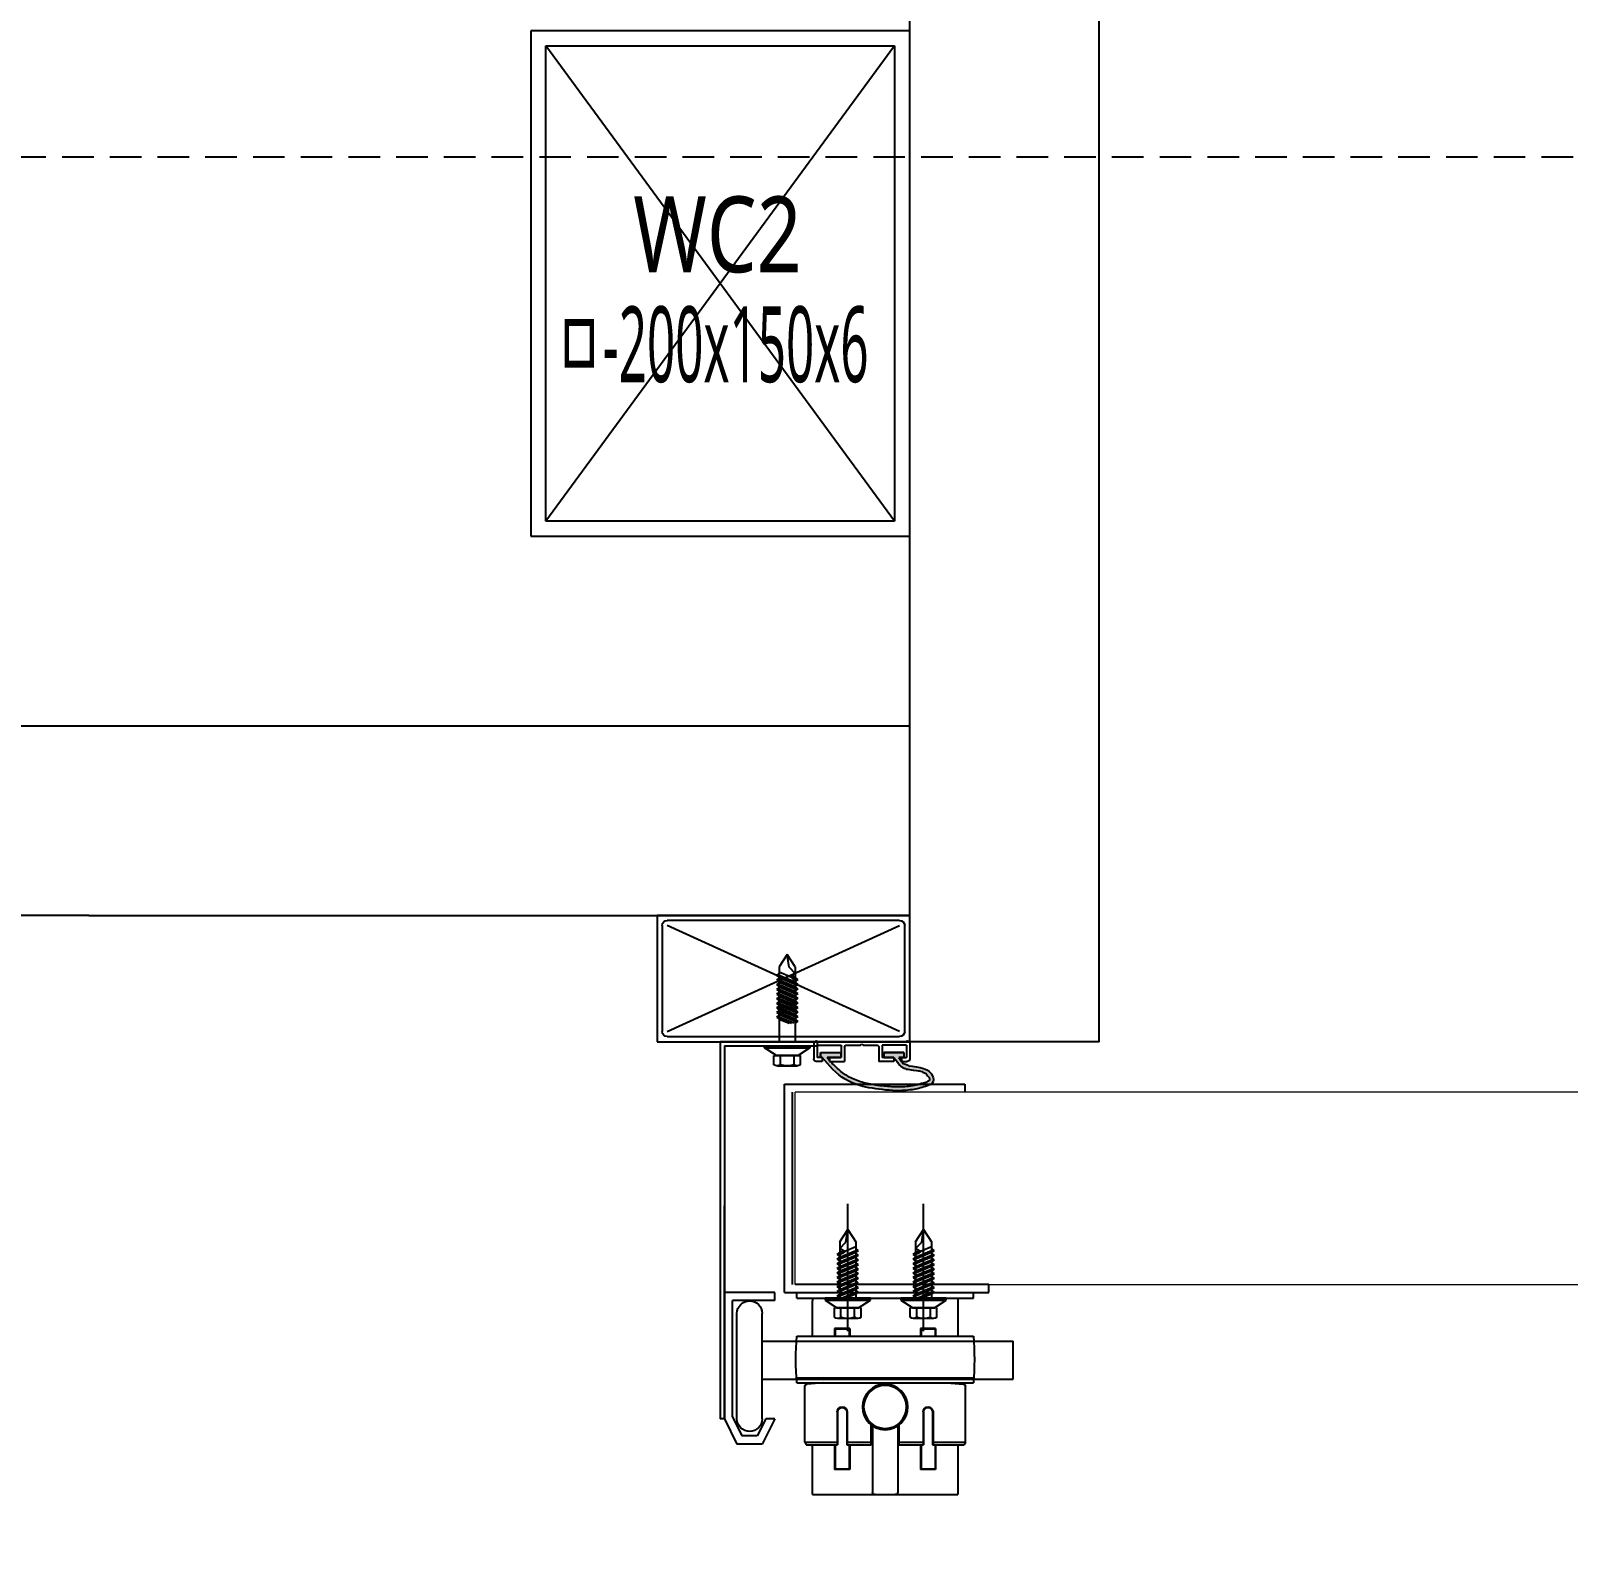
# Model space of a CAD drawing. Header units: millimetres. Extents: x 13515 to 183937, y -33900 to -660.
# Drawn here: x 121555.51 to 121565.03, y -19629.37 to -19620 of the extents above; entities that cross this region are included whole.
import ezdxf
from ezdxf.enums import TextEntityAlignment as Align

# ---------------------------------------------------------------- set-up
doc = ezdxf.new("R2010")
doc.units = ezdxf.units.MM
doc.header["$LTSCALE"] = 100
doc.header["$MEASUREMENT"] = 0
doc.header["$PDSIZE"] = -10
doc.linetypes.add('HIDDEN2', pattern=[0.1875, 0.125, -0.0625])
doc.layers.get('0').update_dxf_attribs({"linetype": 'CONTINUOUS'})
doc.layers.get('Defpoints').update_dxf_attribs({"color": 171, "linetype": 'CONTINUOUS'})
for name, color, linetype in [('ELE9', 9, 'CONTINUOUS'), ('FIN(패널-T75 글라스울)', 6, 'CONTINUOUS'), ('h COLUMN', 252, 'CONTINUOUS'), ('OVERHEAD DOOR - 1', 4, 'CONTINUOUS'), ('OVERHEAD DOOR - ETC', 252, 'CONTINUOUS')]:
    doc.layers.add(name, color=color, linetype=linetype)
doc.styles.add('TE', font='malgun_0.ttf')

# ---------------------------------------------------------------- blocks, each defined once
blk = doc.blocks.new('*U142')
at = {"color": 0, "linetype": 'ByBlock'}
for p, q in [((100, 75), (-100, 75)), ((-100, 75), (-100, -75)), ((100, -75), (100, 75)), ((-94, 69), (94, 69)), ((-94, -69), (-94, 69)), ((94, 69), (94, -69)), ((94, -69), (-94, -69)), ((-100, -75), (100, -75))]:
    blk.add_line(p, q, dxfattribs=at)
at = {"layer": 'Defpoints'}
blk.add_point((0, 0), dxfattribs=at)
blk = doc.blocks.new('WC2')
at = {"layer": 'h COLUMN', "ltscale": 0.1}
for p, q in [((69, -94), (-69, 94)), ((69, 94), (-69, -94))]:
    blk.add_line(p, q, dxfattribs=at)
at = {"layer": 'h COLUMN', "ltscale": 0.1, "rotation": 90}
blk.add_blockref('*U142', (0, 0), dxfattribs=at)
at = {"layer": 'Defpoints', "style": 'TE'}
for s, width, p in [('WC2', 0.8, (-34.44, 19.44)), ('ㅁ-200x150x6', 0.5, (-65.31, -24.04))]:
    blk.add_text(s, height=30, dxfattribs=dict(at, width=width)).set_placement(p, align=Align.MIDDLE_LEFT)
blk = doc.blocks.new('지상1층 WC 배치')
at = {"ltscale": 10000}
blk.add_blockref('WC2', (204500, -26650), dxfattribs=at)
blk = doc.blocks.new('A$C2563bbe5')
at = {"layer": 'OVERHEAD DOOR - ETC'}
h = blk.add_hatch(color=256, dxfattribs=at)
h.dxf.hatch_style = 1
edge = h.paths.add_edge_path()
edge.add_line((872.69, 733.3), (870.69, 733.3))
edge.add_spline(control_points=[(870.69, 733.3), (871.01, 733.83), (871.33, 734.36), (871.69, 734.8)], knot_values=[0, 0, 0, 0, 1.802776, 1.802776, 1.802776, 1.802776], degree=3, periodic=0)
edge.add_line((871.69, 734.8), (871.97, 735.01))
edge.add_line((871.97, 735.01), (872.44, 735.74))
edge.add_line((872.44, 735.74), (873.32, 736.08))
edge.add_line((873.32, 736.08), (874.58, 736.49))
edge.add_spline(control_points=[(874.58, 736.49), (878.77, 736.98), (883.66, 737.56), (884.66, 743.49), (880.4, 745.03), (875.79, 746.2), (868.04, 746.61), (862.41, 745.76), (858.88, 745.23)], knot_values=[0, 0, 0, 0, 10.510022, 12.30215, 15.888405, 21.408051, 27.790202, 38.523805, 38.523805, 38.523805, 38.523805], degree=3, periodic=0)
edge.add_spline(control_points=[(858.88, 745.23), (858.87, 745.23), (855.66, 744.57), (848.12, 742.24), (843.09, 736.5), (840.29, 733.3)], knot_values=[81.368069, 81.368069, 81.368069, 81.368069, 81.427954, 91.382666, 103.911951, 103.911951, 103.911951, 103.911951], degree=3, periodic=0)
edge.add_line((840.29, 733.3), (839.69, 733.3))
edge.add_line((839.69, 733.3), (839.69, 731.3))
edge.add_line((839.69, 731.3), (847.69, 731.3))
edge.add_line((847.69, 731.3), (847.69, 733.3))
edge.add_line((847.69, 733.3), (842.29, 733.3))
edge.add_spline(control_points=[(842.29, 733.3), (842.62, 733.68), (842.96, 734.06), (843.29, 734.43)], knot_values=[101.110526, 101.110526, 101.110526, 101.110526, 102.614786, 102.614786, 102.614786, 102.614786], degree=3, periodic=0)
edge.add_line((843.29, 734.43), (843.29, 734.8))
edge.add_line((843.29, 734.8), (843.63, 734.8))
edge.add_spline(control_points=[(843.63, 734.8), (843.73, 734.91), (843.83, 735.01), (845.02, 736.3), (846.13, 737.42), (847.88, 738.91), (848.48, 739.38), (849.72, 740.24), (850.35, 740.63), (852.61, 741.84), (854.36, 742.51), (857.05, 743.28), (857.95, 743.5), (858.95, 743.72), (859.05, 743.74), (859.15, 743.76)], knot_values=[81.408921, 81.408921, 81.408921, 81.408921, 81.846453, 81.846453, 86.724969, 86.724969, 89.164228, 89.164228, 91.603486, 91.603486, 97.394899, 97.394899, 100.290605, 100.290605, 100.605478, 100.605478, 100.605478, 100.605478], degree=3, periodic=0)
edge.add_spline(control_points=[(859.15, 743.76), (859.95, 743.92), (860.74, 744.06), (862.7, 744.36), (863.87, 744.49), (865.66, 744.64), (866.27, 744.69), (866.89, 744.73)], knot_values=[72.981686, 72.981686, 72.981686, 72.981686, 75.56252, 75.56252, 79.405214, 79.405214, 81.408921, 81.408921, 81.408921, 81.408921], degree=3, periodic=0)
edge.add_spline(control_points=[(866.89, 744.73), (867.71, 744.79), (868.53, 744.84), (869.44, 744.86), (869.52, 744.87), (869.6, 744.87)], knot_values=[24.457688, 24.457688, 24.457688, 24.457688, 26.980257, 26.980257, 27.239597, 27.239597, 27.239597, 27.239597], degree=3, periodic=0)
edge.add_spline(control_points=[(869.6, 744.87), (870.48, 744.89), (871.37, 744.88), (873.28, 744.79), (874.3, 744.7), (876.28, 744.42), (877.21, 744.24), (878.67, 743.88), (879.17, 743.74), (879.95, 743.51), (880.22, 743.43), (880.76, 743.26), (881.04, 743.17), (881.57, 742.99), (881.83, 742.89), (882.27, 742.7), (882.45, 742.6), (882.71, 742.42), (882.78, 742.34), (882.83, 742.28), (882.84, 742.26), (882.84, 742.25), (882.85, 742.24), (882.86, 742.17), (882.87, 742.07), (882.84, 741.84), (882.81, 741.7), (882.73, 741.44), (882.68, 741.33), (882.52, 741.03), (882.39, 740.88), (882.06, 740.58), (881.84, 740.44), (881.5, 739.55), (880.86, 739.39), (880.1, 738.97), (879.43, 738.65), (878.39, 738.54), (877.83, 738.4), (874.04, 737.91)], knot_values=[0, 0, 0, 0, 2.699013, 2.699013, 5.918469, 5.918469, 9.137924, 9.137924, 10.747652, 10.747652, 11.552515, 11.552515, 12.357379, 12.357379, 13.187027, 13.187027, 14.016674, 14.016674, 14.846322, 14.846322, 15.271824, 15.271824, 15.697327, 15.697327, 16.368626, 16.368626, 17.039926, 17.039926, 17.711225, 17.711225, 18.939482, 18.939482, 20.167739, 20.167739, 21.883718, 21.883718, 23.599698, 23.599698, 24.457688, 24.457688, 24.457688, 24.457688], degree=3, periodic=0)
edge.add_spline(control_points=[(874.04, 737.91), (873.46, 737.78), (872.89, 737.58), (871.99, 737.08), (871.64, 736.84), (871.16, 736.42), (871, 736.27), (870.7, 735.95), (870.55, 735.78), (870.18, 735.3), (869.97, 734.98), (869.65, 734.47), (869.53, 734.27), (868.69, 733.3)], knot_values=[0, 0, 0, 0, 1.654202, 1.654202, 2.776859, 2.776859, 3.338188, 3.338188, 3.899517, 3.899517, 4.888564, 4.888564, 5.545615, 5.545615, 5.545615, 5.545615], degree=3, periodic=0)
edge.add_line((868.69, 733.3), (864.69, 733.3))
edge.add_line((864.69, 733.3), (864.69, 731.3))
edge.add_line((864.69, 731.3), (872.69, 731.3))
edge.add_line((872.69, 731.3), (872.69, 733.3))
at = {"layer": 'FIN(패널-T75 글라스울)'}
for p, q in [((875, 727), (875, 252)), ((950, 727), (875, 727)), ((950, 727), (950, 252)), ((550, 677), (875, 677)), ((550, 602), (875, 602))]:
    blk.add_line(p, q, dxfattribs=at)
at = {"layer": 'OVERHEAD DOOR - 1', "lineweight": 0}
for p, q in [((829.6, 823), (829.6, 747)), ((829.6, 823), (3370.4, 823)), ((3370.4, 747), (829.6, 747))]:
    blk.add_line(p, q, dxfattribs=at)
at = {"layer": 'OVERHEAD DOOR - ETC'}
for p, q in [((836.5, 906.2), (836.5, 886.5)), ((836.5, 906.2), (894, 906.2)), ((860.25, 878.98), (860.25, 905.2)), ((861.25, 906.2), (869.25, 906.2)), ((870.25, 878.98), (870.25, 905.2)), ((894, 886.5), (894, 906.2)), ((845.25, 886.5), (845.25, 896.2)), ((851.25, 896.2), (845.25, 896.2)), ((845.5, 886.5), (845.5, 895.95)), ((845.5, 895.95), (851, 895.95)), ((851, 886.5), (851, 895.95)), ((851.25, 886.5), (851.25, 896.2)), ((879.25, 886.5), (879.25, 896.2)), ((885.25, 896.2), (879.25, 896.2)), ((879.5, 886.5), (879.5, 895.95)), ((879.5, 895.95), (885, 895.95)), ((885, 886.5), (885, 895.95)), ((885.25, 886.5), (885.25, 896.2)), ((801.6, 876.2), (806.6, 886.2)), ((804.8, 875.45), (808.58, 883)), ((816.6, 886.2), (806.6, 886.2)), ((814.62, 883), (808.58, 883)), ((818.02, 876.2), (814.62, 883)), ((821.6, 876.2), (816.6, 886.2)), ((833.5, 885.5), (833.97, 886.5)), ((833.5, 885.5), (833.5, 863.41)), ((833.5, 885.5), (846.45, 885.5)), ((833.97, 886.5), (846.45, 886.5)), ((846.25, 873.5), (846.25, 886.5)), ((846.45, 873.5), (846.45, 886.5)), ((850.05, 873.5), (850.05, 886.5)), ((850.05, 886.5), (859.75, 886.5)), ((850.05, 885.5), (859.75, 885.5)), ((850.25, 873.5), (850.25, 886.5)), ((859.75, 886.5), (859.75, 878.63)), ((870.75, 886.5), (880.45, 886.5)), ((870.75, 886.5), (870.75, 878.63)), ((870.75, 885.5), (880.45, 885.5)), ((880.25, 873.5), (880.25, 886.5)), ((880.45, 873.5), (880.45, 886.5)), ((884.05, 873.5), (884.05, 886.5)), ((884.05, 886.5), (896.53, 886.5)), ((884.05, 885.5), (897, 885.5)), ((884.25, 873.5), (884.25, 886.5)), ((897, 885.5), (896.53, 886.5)), ((897, 885.5), (897, 863.41)), ((800, 727), (800, 876.2)), ((801.6, 876.2), (800, 876.2)), ((801.6, 876.2), (801.6, 791.94)), ((801.6, 728.6), (801.6, 876.2)), ((804.8, 875.45), (804.8, 829.4)), ((806.6, 876.2), (806.6, 834.5)), ((816.6, 876.2), (816.6, 834.5)), ((821.6, 876.2), (818.02, 876.2)), ((816.6, 860.5), (826.4, 860.5)), ((817.95, 860.5), (830.65, 860.5)), ((830.25, 862), (900.25, 862)), ((830.25, 860), (900.25, 860)), ((830.65, 860.5), (900.25, 860.5)), ((840.92, 862), (834.26, 862.44)), ((836.5, 862.12), (836.5, 862)), ((889.58, 862), (896.24, 862.44)), ((894, 862.12), (894, 862)), ((900.25, 860.5), (915.91, 860.5)), ((915.91, 860.5), (915.91, 845.5)), ((816.6, 845.5), (826.4, 845.5)), ((817.95, 845.5), (830.65, 845.5)), ((830.25, 845.5), (900.25, 845.5)), ((830.25, 843.5), (900.25, 843.5)), ((830.65, 845.5), (900.25, 845.5)), ((836.5, 843.5), (836.5, 829.5)), ((845.25, 840.5), (845.25, 843.5)), ((851.25, 840.5), (845.25, 840.5)), ((845.5, 840.75), (845.5, 843.5)), ((851, 840.75), (845.5, 840.75)), ((850.45, 841.5), (850.45, 791.15)), ((851, 840.75), (851, 843.5)), ((851.25, 840.5), (851.25, 843.5)), ((879.25, 840.5), (879.25, 843.5)), ((885.25, 840.5), (879.25, 840.5)), ((879.5, 840.75), (879.5, 843.5)), ((885, 840.75), (879.5, 840.75)), ((880.45, 841.5), (880.45, 791.15)), ((885, 840.75), (885, 843.5)), ((885.25, 840.5), (885.25, 843.5)), ((894, 828.5), (894, 843.5)), ((900.25, 845.5), (915.91, 845.5)), ((845.2, 836), (845.2, 832.3)), ((854.52, 836.5), (846.38, 836.5)), ((847.74, 836), (847.74, 832.3)), ((853.16, 836), (853.16, 832.3)), ((855.7, 836), (855.7, 832.3)), ((875.2, 836), (875.2, 832.3)), ((884.52, 836.5), (876.38, 836.5)), ((877.74, 836), (877.74, 832.3)), ((883.16, 836), (883.16, 832.3)), ((885.7, 836), (885.7, 832.3)), ((821.6, 829.4), (804.8, 829.4)), ((821.6, 829.4), (821.6, 826.2)), ((830.25, 828.5), (900.25, 828.5)), ((830.25, 828.5), (830.25, 826.2)), ((836.5, 828.5), (836.5, 829.5)), ((841.45, 829.3), (846.15, 832.3)), ((859.45, 829.3), (841.45, 829.3)), ((841.45, 829.3), (859.45, 829.3)), ((841.45, 828.5), (841.45, 829.3)), ((859.45, 828.5), (841.45, 828.5)), ((855.7, 832.3), (845.2, 832.3)), ((846.15, 832.3), (854.75, 832.3)), ((846.3, 827.69), (847.3, 828.49)), ((847.3, 828.09), (846.3, 827.69)), ((847.3, 827.69), (847.3, 828.5)), ((847.81, 828.5), (853.6, 826.1)), ((854.6, 826.1), (848.69, 828.5)), ((853.6, 826.91), (849.75, 828.5)), ((853.6, 826.91), (853.6, 828.5)), ((854.75, 832.3), (859.45, 829.3)), ((859.45, 829.3), (859.45, 828.5)), ((871.45, 829.3), (876.15, 832.3)), ((889.45, 829.3), (871.45, 829.3)), ((871.45, 829.3), (889.45, 829.3)), ((871.45, 828.5), (871.45, 829.3)), ((889.45, 828.5), (871.45, 828.5)), ((885.7, 832.3), (875.2, 832.3)), ((876.15, 832.3), (884.75, 832.3)), ((876.3, 827.69), (877.3, 828.49)), ((877.3, 828.09), (876.3, 827.69)), ((877.3, 827.69), (877.3, 828.5)), ((877.81, 828.5), (883.6, 826.1)), ((884.6, 826.1), (878.69, 828.5)), ((883.6, 826.91), (879.75, 828.5)), ((883.6, 826.91), (883.6, 828.5)), ((884.75, 832.3), (889.45, 829.3)), ((889.45, 829.3), (889.45, 828.5)), ((894, 828.5), (894, 829.5)), ((900.25, 828.5), (900.25, 826.2)), ((821.6, 826.2), (801.6, 826.2)), ((825.4, 826.2), (825.4, 743.8)), ((825.4, 826.2), (906.24, 826.2)), ((828.6, 823), (828.6, 747)), ((906.24, 823), (829.6, 823)), ((830.25, 826.2), (900.25, 826.2)), ((854.6, 824.27), (846.3, 827.69)), ((854.6, 824.27), (846.3, 827.69)), ((846.3, 827.69), (847.3, 826.88)), ((847.3, 827.69), (846.3, 827.69)), ((846.3, 825.85), (847.3, 826.66)), ((847.3, 826.26), (846.3, 825.85)), ((854.6, 822.44), (846.3, 825.85)), ((854.6, 822.44), (846.3, 825.85)), ((846.3, 825.85), (847.3, 825.05)), ((847.3, 825.85), (846.3, 825.85)), ((846.3, 824.02), (847.3, 824.82)), ((847.3, 824.42), (846.3, 824.02)), ((854.6, 820.6), (846.3, 824.02)), ((854.6, 820.6), (846.3, 824.02)), ((846.3, 824.02), (847.3, 823.22)), ((847.3, 824.02), (846.3, 824.02)), ((846.3, 822.19), (847.3, 822.99)), ((847.3, 822.59), (846.3, 822.19)), ((854.6, 818.77), (846.3, 822.19)), ((854.6, 818.77), (846.3, 822.19)), ((846.3, 822.19), (847.3, 821.38)), ((847.3, 822.19), (846.3, 822.19)), ((853.6, 825.07), (847.3, 827.69)), ((847.3, 825.85), (847.3, 826.88)), ((847.3, 826.88), (853.6, 824.27)), ((853.6, 823.24), (847.3, 825.85)), ((847.3, 824.02), (847.3, 825.05)), ((847.3, 825.05), (853.6, 822.44)), ((853.6, 821.41), (847.3, 824.02)), ((847.3, 822.19), (847.3, 823.22)), ((847.3, 823.22), (853.6, 820.6)), ((853.6, 819.57), (847.3, 822.19)), ((854.6, 826.1), (853.6, 826.91)), ((853.6, 825.07), (853.6, 826.1)), ((853.6, 825.7), (854.6, 826.1)), ((854.6, 826.1), (853.6, 825.3)), ((853.6, 826.1), (854.6, 826.1)), ((854.6, 824.27), (853.6, 825.07)), ((853.6, 823.24), (853.6, 824.27)), ((853.6, 823.87), (854.6, 824.27)), ((854.6, 824.27), (853.6, 823.46)), ((853.6, 824.27), (854.6, 824.27)), ((854.6, 822.44), (853.6, 823.24)), ((853.6, 821.41), (853.6, 822.44)), ((853.6, 822.44), (854.6, 822.44)), ((853.6, 822.03), (854.6, 822.44)), ((854.6, 822.44), (853.6, 821.63)), ((884.6, 824.27), (876.3, 827.69)), ((884.6, 824.27), (876.3, 827.69)), ((876.3, 827.69), (877.3, 826.88)), ((877.3, 827.69), (876.3, 827.69)), ((876.3, 825.85), (877.3, 826.66)), ((877.3, 826.26), (876.3, 825.85)), ((884.6, 822.44), (876.3, 825.85)), ((884.6, 822.44), (876.3, 825.85)), ((876.3, 825.85), (877.3, 825.05)), ((877.3, 825.85), (876.3, 825.85)), ((876.3, 824.02), (877.3, 824.82)), ((877.3, 824.42), (876.3, 824.02)), ((884.6, 820.6), (876.3, 824.02)), ((884.6, 820.6), (876.3, 824.02)), ((876.3, 824.02), (877.3, 823.22)), ((877.3, 824.02), (876.3, 824.02)), ((876.3, 822.19), (877.3, 822.99)), ((877.3, 822.59), (876.3, 822.19)), ((884.6, 818.77), (876.3, 822.19)), ((884.6, 818.77), (876.3, 822.19)), ((876.3, 822.19), (877.3, 821.38)), ((877.3, 822.19), (876.3, 822.19)), ((883.6, 825.07), (877.3, 827.69)), ((877.3, 825.85), (877.3, 826.88)), ((877.3, 826.88), (883.6, 824.27)), ((883.6, 823.24), (877.3, 825.85)), ((877.3, 824.02), (877.3, 825.05)), ((877.3, 825.05), (883.6, 822.44)), ((883.6, 821.41), (877.3, 824.02)), ((877.3, 822.19), (877.3, 823.22)), ((877.3, 823.22), (883.6, 820.6)), ((883.6, 819.57), (877.3, 822.19)), ((884.6, 826.1), (883.6, 826.91)), ((883.6, 825.07), (883.6, 826.1)), ((883.6, 825.7), (884.6, 826.1)), ((884.6, 826.1), (883.6, 825.3)), ((883.6, 826.1), (884.6, 826.1)), ((884.6, 824.27), (883.6, 825.07)), ((883.6, 823.24), (883.6, 824.27)), ((883.6, 823.87), (884.6, 824.27)), ((884.6, 824.27), (883.6, 823.46)), ((883.6, 824.27), (884.6, 824.27)), ((884.6, 822.44), (883.6, 823.24)), ((883.6, 821.41), (883.6, 822.44)), ((883.6, 822.44), (884.6, 822.44)), ((883.6, 822.03), (884.6, 822.44)), ((884.6, 822.44), (883.6, 821.63)), ((906.24, 826.2), (906.24, 823)), ((846.3, 820.35), (847.3, 821.16)), ((847.3, 820.76), (846.3, 820.35)), ((854.6, 816.94), (846.3, 820.35)), ((854.6, 816.94), (846.3, 820.35)), ((846.3, 820.35), (847.3, 819.55)), ((847.3, 820.35), (846.3, 820.35)), ((846.3, 818.52), (847.3, 819.33)), ((847.3, 818.92), (846.3, 818.52)), ((854.6, 815.1), (846.3, 818.52)), ((854.6, 815.1), (846.3, 818.52)), ((846.3, 818.52), (847.3, 817.72)), ((847.3, 818.52), (846.3, 818.52)), ((846.3, 816.69), (847.3, 817.49)), ((847.3, 817.09), (846.3, 816.69)), ((854.6, 813.27), (846.3, 816.69)), ((854.6, 813.27), (846.3, 816.69)), ((846.3, 816.69), (847.3, 815.88)), ((847.3, 816.69), (846.3, 816.69)), ((846.3, 814.85), (847.3, 815.66)), ((847.3, 820.35), (847.3, 821.38)), ((847.3, 821.38), (853.6, 818.77)), ((853.6, 817.74), (847.3, 820.35)), ((847.3, 818.52), (847.3, 819.55)), ((847.3, 819.55), (853.6, 816.94)), ((853.6, 815.91), (847.3, 818.52)), ((847.3, 816.69), (847.3, 817.72)), ((847.3, 817.72), (853.6, 815.1)), ((853.6, 814.07), (847.3, 816.69)), ((847.3, 814.85), (847.3, 815.88)), ((847.3, 815.88), (853.6, 813.27)), ((854.6, 820.6), (853.6, 821.41)), ((853.6, 819.57), (853.6, 820.6)), ((853.6, 820.2), (854.6, 820.6)), ((854.6, 820.6), (853.6, 819.8)), ((853.6, 820.6), (854.6, 820.6)), ((854.6, 818.77), (853.6, 819.57)), ((853.6, 817.74), (853.6, 818.77)), ((853.6, 818.37), (854.6, 818.77)), ((854.6, 818.77), (853.6, 817.97)), ((853.6, 818.77), (854.6, 818.77)), ((854.6, 816.94), (853.6, 817.74)), ((853.6, 815.91), (853.6, 816.94)), ((853.6, 816.53), (854.6, 816.94)), ((854.6, 816.94), (853.6, 816.13)), ((853.6, 816.94), (854.6, 816.94)), ((854.6, 815.1), (853.6, 815.91)), ((876.3, 820.35), (877.3, 821.16)), ((877.3, 820.76), (876.3, 820.35)), ((884.6, 816.94), (876.3, 820.35)), ((884.6, 816.94), (876.3, 820.35)), ((876.3, 820.35), (877.3, 819.55)), ((877.3, 820.35), (876.3, 820.35)), ((876.3, 818.52), (877.3, 819.33)), ((877.3, 818.92), (876.3, 818.52)), ((884.6, 815.1), (876.3, 818.52)), ((884.6, 815.1), (876.3, 818.52)), ((876.3, 818.52), (877.3, 817.72)), ((877.3, 818.52), (876.3, 818.52)), ((876.3, 816.69), (877.3, 817.49)), ((877.3, 817.09), (876.3, 816.69)), ((884.6, 813.27), (876.3, 816.69)), ((884.6, 813.27), (876.3, 816.69)), ((876.3, 816.69), (877.3, 815.88)), ((877.3, 816.69), (876.3, 816.69)), ((876.3, 814.85), (877.3, 815.66)), ((877.3, 820.35), (877.3, 821.38)), ((877.3, 821.38), (883.6, 818.77)), ((883.6, 817.74), (877.3, 820.35)), ((877.3, 818.52), (877.3, 819.55)), ((877.3, 819.55), (883.6, 816.94)), ((883.6, 815.91), (877.3, 818.52)), ((877.3, 816.69), (877.3, 817.72)), ((877.3, 817.72), (883.6, 815.1)), ((883.6, 814.07), (877.3, 816.69)), ((877.3, 814.85), (877.3, 815.88)), ((877.3, 815.88), (883.6, 813.27)), ((884.6, 820.6), (883.6, 821.41)), ((883.6, 819.57), (883.6, 820.6)), ((883.6, 820.2), (884.6, 820.6)), ((884.6, 820.6), (883.6, 819.8)), ((883.6, 820.6), (884.6, 820.6)), ((884.6, 818.77), (883.6, 819.57)), ((883.6, 817.74), (883.6, 818.77)), ((883.6, 818.37), (884.6, 818.77)), ((884.6, 818.77), (883.6, 817.97)), ((883.6, 818.77), (884.6, 818.77)), ((884.6, 816.94), (883.6, 817.74)), ((883.6, 815.91), (883.6, 816.94)), ((883.6, 816.53), (884.6, 816.94)), ((884.6, 816.94), (883.6, 816.13)), ((883.6, 816.94), (884.6, 816.94)), ((884.6, 815.1), (883.6, 815.91)), ((847.3, 815.26), (846.3, 814.85)), ((854.6, 811.44), (846.3, 814.85)), ((854.6, 811.44), (846.3, 814.85)), ((846.3, 814.85), (847.3, 814.05)), ((847.3, 814.85), (846.3, 814.85)), ((846.3, 813.02), (847.3, 813.83)), ((847.3, 813.42), (846.3, 813.02)), ((854.6, 809.6), (846.3, 813.02)), ((854.6, 809.6), (846.3, 813.02)), ((846.3, 813.02), (847.3, 812.22)), ((847.3, 813.02), (846.3, 813.02)), ((846.3, 811.19), (847.3, 811.99)), ((847.3, 811.59), (846.3, 811.19)), ((849.31, 809.95), (846.3, 811.19)), ((849.31, 809.95), (846.3, 811.19)), ((846.3, 811.19), (847.3, 810.38)), ((847.3, 811.19), (846.3, 811.19)), ((853.6, 812.24), (847.3, 814.85)), ((847.3, 813.02), (847.3, 814.05)), ((847.3, 814.05), (853.6, 811.44)), ((853.6, 810.41), (847.3, 813.02)), ((847.3, 811.19), (847.3, 812.22)), ((847.3, 812.22), (853.6, 809.6)), ((848.31, 810.75), (847.3, 811.19)), ((847.3, 806.13), (847.3, 810.38)), ((847.3, 810.38), (848.31, 809.95)), ((849.31, 809.98), (847.3, 808.81)), ((849.31, 809.95), (848.31, 810.75)), ((848.31, 809.95), (849.31, 809.95)), ((853.6, 808.17), (849.31, 809.98)), ((853.6, 814.07), (853.6, 815.1)), ((853.6, 814.7), (854.6, 815.1)), ((854.6, 815.1), (853.6, 814.3)), ((853.6, 815.1), (854.6, 815.1)), ((854.6, 813.27), (853.6, 814.07)), ((853.6, 812.24), (853.6, 813.27)), ((853.6, 812.87), (854.6, 813.27)), ((854.6, 813.27), (853.6, 812.47)), ((853.6, 813.27), (854.6, 813.27)), ((854.6, 811.44), (853.6, 812.24)), ((853.6, 810.41), (853.6, 811.44)), ((853.6, 811.44), (854.6, 811.44)), ((853.6, 811.04), (854.6, 811.44)), ((854.6, 811.44), (853.6, 810.63)), ((854.6, 809.6), (853.6, 810.41)), ((853.6, 806.13), (853.6, 809.6)), ((853.6, 809.2), (854.6, 809.6)), ((854.6, 809.6), (853.6, 808.8)), ((853.6, 809.6), (854.6, 809.6)), ((877.3, 815.26), (876.3, 814.85)), ((884.6, 811.44), (876.3, 814.85)), ((884.6, 811.44), (876.3, 814.85)), ((876.3, 814.85), (877.3, 814.05)), ((877.3, 814.85), (876.3, 814.85)), ((876.3, 813.02), (877.3, 813.83)), ((877.3, 813.42), (876.3, 813.02)), ((884.6, 809.6), (876.3, 813.02)), ((884.6, 809.6), (876.3, 813.02)), ((876.3, 813.02), (877.3, 812.22)), ((877.3, 813.02), (876.3, 813.02)), ((876.3, 811.19), (877.3, 811.99)), ((877.3, 811.59), (876.3, 811.19)), ((879.31, 809.95), (876.3, 811.19)), ((879.31, 809.95), (876.3, 811.19)), ((876.3, 811.19), (877.3, 810.38)), ((877.3, 811.19), (876.3, 811.19)), ((883.6, 812.24), (877.3, 814.85)), ((877.3, 813.02), (877.3, 814.05)), ((877.3, 814.05), (883.6, 811.44)), ((883.6, 810.41), (877.3, 813.02)), ((877.3, 811.19), (877.3, 812.22)), ((877.3, 812.22), (883.6, 809.6)), ((878.31, 810.75), (877.3, 811.19)), ((877.3, 806.13), (877.3, 810.38)), ((877.3, 810.38), (878.31, 809.95)), ((879.31, 809.98), (877.3, 808.81)), ((879.31, 809.95), (878.31, 810.75)), ((878.31, 809.95), (879.31, 809.95)), ((883.6, 808.17), (879.31, 809.98)), ((883.6, 814.07), (883.6, 815.1)), ((883.6, 814.7), (884.6, 815.1)), ((884.6, 815.1), (883.6, 814.3)), ((883.6, 815.1), (884.6, 815.1)), ((884.6, 813.27), (883.6, 814.07)), ((883.6, 812.24), (883.6, 813.27)), ((883.6, 812.87), (884.6, 813.27)), ((884.6, 813.27), (883.6, 812.47)), ((883.6, 813.27), (884.6, 813.27)), ((884.6, 811.44), (883.6, 812.24)), ((883.6, 810.41), (883.6, 811.44)), ((883.6, 811.44), (884.6, 811.44)), ((883.6, 811.04), (884.6, 811.44)), ((884.6, 811.44), (883.6, 810.63)), ((884.6, 809.6), (883.6, 810.41)), ((883.6, 806.13), (883.6, 809.6)), ((883.6, 809.2), (884.6, 809.6)), ((884.6, 809.6), (883.6, 808.8)), ((883.6, 809.6), (884.6, 809.6)), ((847.3, 808.81), (849.72, 806.31)), ((847.3, 806.13), (850.45, 801.33)), ((849.72, 806.31), (850.45, 801.33)), ((850.45, 801.33), (853.6, 806.13)), ((877.3, 808.81), (879.72, 806.31)), ((877.3, 806.13), (880.45, 801.33)), ((879.72, 806.31), (880.45, 801.33)), ((880.45, 801.33), (883.6, 806.13)), ((825.4, 743.8), (896.79, 743.8)), ((896.79, 743.8), (896.79, 747)), ((822.43, 736.6), (830.57, 736.6)), ((874.58, 736.49), (873.32, 736.08)), ((822.2, 732.4), (817.5, 729.4)), ((821.25, 736.1), (821.25, 732.4)), ((821.25, 732.4), (831.75, 732.4)), ((830.8, 732.4), (822.2, 732.4)), ((823.79, 736.1), (823.79, 732.4)), ((829.21, 736.1), (829.21, 732.4)), ((835.5, 729.4), (830.8, 732.4)), ((831.75, 736.1), (831.75, 732.4)), ((836.99, 727), (836.99, 733.8)), ((840.29, 734.8), (837.99, 734.8)), ((840.29, 733.3), (838.29, 733.3)), ((838.29, 728.3), (838.29, 733.3)), ((840.29, 733.3), (839.69, 733.3)), ((839.69, 731.3), (839.69, 733.3)), ((840.29, 733.3), (839.69, 733.3)), ((839.69, 733.3), (839.69, 731.3)), ((840.29, 733.3), (839.69, 733.3)), ((839.69, 733.3), (839.69, 731.3)), ((839.69, 731.3), (847.69, 731.3)), ((839.69, 731.3), (847.69, 731.3)), ((839.69, 731.3), (847.69, 731.3)), ((840.29, 733.3), (840.29, 734.8)), ((847.69, 733.3), (842.29, 733.3)), ((847.69, 733.3), (842.29, 733.3)), ((847.69, 733.3), (842.29, 733.3)), ((843.29, 733.3), (843.29, 734.8)), ((843.29, 734.8), (849.19, 734.8)), ((843.29, 734.8), (843.63, 734.8)), ((843.29, 734.43), (843.29, 734.8)), ((843.29, 734.8), (843.63, 734.8)), ((843.29, 734.43), (843.29, 734.8)), ((843.29, 733.3), (847.89, 733.3)), ((847.69, 731.3), (847.69, 733.3)), ((847.69, 731.3), (847.69, 733.3)), ((847.69, 731.3), (847.69, 733.3)), ((847.89, 728.3), (847.89, 733.3)), ((849.19, 729.3), (849.19, 734.8)), ((862.79, 729.3), (862.79, 734.8)), ((868.69, 734.8), (862.79, 734.8)), ((868.69, 733.3), (864.09, 733.3)), ((864.09, 728.3), (864.09, 733.3)), ((864.69, 731.3), (864.69, 733.3)), ((864.69, 733.3), (868.69, 733.3)), ((864.69, 733.3), (864.69, 731.3)), ((868.69, 733.3), (864.69, 733.3)), ((864.69, 733.3), (864.69, 731.3)), ((868.69, 733.3), (864.69, 733.3)), ((872.69, 731.3), (864.69, 731.3)), ((864.69, 731.3), (872.69, 731.3)), ((864.69, 731.3), (872.69, 731.3)), ((868.69, 733.3), (868.69, 734.8)), ((870.69, 733.3), (872.69, 733.3)), ((872.69, 733.3), (870.69, 733.3)), ((872.69, 733.3), (870.69, 733.3)), ((871.97, 735.01), (871.69, 734.8)), ((871.69, 734.8), (873.99, 734.8)), ((871.69, 733.3), (871.69, 734.8)), ((871.69, 733.3), (873.69, 733.3)), ((872.44, 735.74), (871.97, 735.01)), ((873.32, 736.08), (872.44, 735.74)), ((872.69, 731.3), (872.69, 733.3)), ((872.69, 731.3), (872.69, 733.3)), ((872.69, 731.3), (872.69, 733.3)), ((873.69, 728.3), (873.69, 733.3)), ((874.99, 727), (874.99, 733.8)), ((775, 677), (775, 727)), ((775, 727), (875, 727)), ((779, 725), (871, 725)), ((847.95, 727), (800, 727)), ((801.6, 728.6), (838.5, 728.6)), ((835.5, 729.4), (817.5, 729.4)), ((817.5, 729.4), (817.5, 728.6)), ((817.5, 729.4), (835.5, 729.4)), ((817.5, 728.6), (835.5, 728.6)), ((823.35, 718.13), (823.35, 727)), ((829.65, 718.91), (829.65, 727)), ((835.5, 728.6), (835.5, 729.4)), ((836.99, 727), (837.43, 727)), ((838.29, 728.3), (847.89, 728.3)), ((838.5, 728.6), (838.5, 727)), ((873.43, 727), (838.55, 727)), ((850.19, 728.3), (855.49, 728.3)), ((855.49, 728.3), (855.99, 728)), ((855.99, 728), (856.49, 728.3)), ((856.49, 728.3), (861.79, 728.3)), ((873.69, 728.3), (864.09, 728.3)), ((874.99, 727), (874.55, 727)), ((875, 727), (875, 677)), ((777, 681), (777, 723)), ((779, 723), (871, 681)), ((871, 723), (779, 681)), ((822.35, 717.32), (828.25, 719.72)), ((822.35, 715.49), (830.65, 718.91)), ((822.35, 715.49), (830.65, 718.91)), ((829.13, 719.72), (823.35, 717.32)), ((823.35, 718.13), (827.2, 719.72)), ((823.35, 716.29), (829.65, 718.91)), ((830.65, 718.91), (829.65, 719.71)), ((829.65, 719.31), (830.65, 718.91)), ((830.65, 718.91), (829.65, 718.1)), ((829.65, 718.91), (830.65, 718.91)), ((873, 723), (873, 681)), ((822.35, 717.32), (823.35, 718.13)), ((823.35, 716.92), (822.35, 717.32)), ((822.35, 717.32), (823.35, 716.52)), ((823.35, 717.32), (822.35, 717.32)), ((822.35, 713.66), (830.65, 717.07)), ((822.35, 713.66), (830.65, 717.07)), ((822.35, 715.49), (823.35, 716.29)), ((823.35, 715.09), (822.35, 715.49)), ((822.35, 715.49), (823.35, 714.69)), ((823.35, 715.49), (822.35, 715.49)), ((822.35, 711.82), (830.65, 715.24)), ((822.35, 711.82), (830.65, 715.24)), ((822.35, 713.66), (823.35, 714.46)), ((823.35, 713.25), (822.35, 713.66)), ((822.35, 713.66), (823.35, 712.85)), ((823.35, 713.66), (822.35, 713.66)), ((822.35, 709.99), (830.65, 713.41)), ((822.35, 709.99), (830.65, 713.41)), ((822.35, 711.82), (823.35, 712.63)), ((829.65, 718.1), (823.35, 715.49)), ((823.35, 716.29), (823.35, 717.32)), ((823.35, 714.46), (829.65, 717.07)), ((829.65, 716.27), (823.35, 713.66)), ((823.35, 714.46), (823.35, 715.49)), ((823.35, 712.63), (829.65, 715.24)), ((829.65, 714.44), (823.35, 711.82)), ((823.35, 712.63), (823.35, 713.66)), ((823.35, 710.8), (829.65, 713.41)), ((829.65, 712.6), (823.35, 709.99)), ((829.65, 717.07), (829.65, 718.1)), ((830.65, 717.07), (829.65, 717.88)), ((829.65, 717.48), (830.65, 717.07)), ((830.65, 717.07), (829.65, 716.27)), ((829.65, 717.07), (830.65, 717.07)), ((829.65, 715.24), (829.65, 716.27)), ((830.65, 715.24), (829.65, 716.05)), ((829.65, 715.64), (830.65, 715.24)), ((830.65, 715.24), (829.65, 714.44)), ((829.65, 715.24), (830.65, 715.24)), ((829.65, 713.41), (829.65, 714.44)), ((830.65, 713.41), (829.65, 714.21)), ((829.65, 713.81), (830.65, 713.41)), ((830.65, 713.41), (829.65, 712.6)), ((829.65, 713.41), (830.65, 713.41)), ((829.65, 711.58), (829.65, 712.6)), ((830.65, 711.58), (829.65, 712.38)), ((823.35, 711.42), (822.35, 711.82)), ((822.35, 711.82), (823.35, 711.02)), ((823.35, 711.82), (822.35, 711.82)), ((822.35, 708.16), (830.65, 711.58)), ((822.35, 708.16), (830.65, 711.58)), ((822.35, 709.99), (823.35, 710.8)), ((823.35, 709.59), (822.35, 709.99)), ((822.35, 709.99), (823.35, 709.19)), ((823.35, 709.99), (822.35, 709.99)), ((822.35, 706.32), (830.65, 709.74)), ((822.35, 706.32), (830.65, 709.74)), ((822.35, 708.16), (823.35, 708.96)), ((823.35, 707.76), (822.35, 708.16)), ((822.35, 708.16), (823.35, 707.35)), ((823.35, 708.16), (822.35, 708.16)), ((822.35, 704.49), (830.65, 707.91)), ((822.35, 704.49), (830.65, 707.91)), ((822.35, 706.32), (823.35, 707.13)), ((823.35, 705.92), (822.35, 706.32)), ((822.35, 706.32), (823.35, 705.52)), ((823.35, 706.32), (822.35, 706.32)), ((822.35, 702.66), (830.65, 706.08)), ((822.35, 702.66), (830.65, 706.08)), ((823.35, 710.8), (823.35, 711.82)), ((823.35, 708.96), (829.65, 711.58)), ((829.65, 710.77), (823.35, 708.16)), ((823.35, 708.96), (823.35, 709.99)), ((823.35, 707.13), (829.65, 709.74)), ((829.65, 708.94), (823.35, 706.32)), ((823.35, 707.13), (823.35, 708.16)), ((823.35, 705.3), (829.65, 707.91)), ((829.65, 707.11), (823.35, 704.49)), ((823.35, 705.3), (823.35, 706.32)), ((823.35, 703.46), (829.65, 706.08)), ((829.65, 711.98), (830.65, 711.58)), ((830.65, 711.58), (829.65, 710.77)), ((829.65, 711.58), (830.65, 711.58)), ((829.65, 709.74), (829.65, 710.77)), ((830.65, 709.74), (829.65, 710.55)), ((829.65, 710.14), (830.65, 709.74)), ((830.65, 709.74), (829.65, 708.94)), ((829.65, 709.74), (830.65, 709.74)), ((829.65, 707.91), (829.65, 708.94)), ((830.65, 707.91), (829.65, 708.71)), ((829.65, 708.31), (830.65, 707.91)), ((830.65, 707.91), (829.65, 707.11)), ((829.65, 707.91), (830.65, 707.91)), ((829.65, 706.08), (829.65, 707.11)), ((830.65, 706.08), (829.65, 706.88)), ((829.65, 706.48), (830.65, 706.08)), ((830.65, 706.08), (829.65, 705.27)), ((829.65, 706.08), (830.65, 706.08)), ((822.35, 704.49), (823.35, 705.3)), ((823.35, 704.09), (822.35, 704.49)), ((822.35, 704.49), (823.35, 703.69)), ((823.35, 704.49), (822.35, 704.49)), ((822.35, 700.83), (830.65, 704.24)), ((822.35, 700.83), (830.65, 704.24)), ((822.35, 702.66), (823.35, 703.46)), ((823.35, 702.26), (822.35, 702.66)), ((822.35, 702.66), (823.35, 701.85)), ((823.35, 702.66), (822.35, 702.66)), ((822.35, 700.83), (823.35, 701.63)), ((823.35, 700.42), (822.35, 700.83)), ((822.35, 700.83), (823.35, 700.02)), ((823.35, 700.83), (822.35, 700.83)), ((829.65, 705.27), (823.35, 702.66)), ((823.35, 703.46), (823.35, 704.49)), ((823.35, 701.63), (829.65, 704.24)), ((829.65, 703.44), (823.35, 700.83)), ((823.35, 701.63), (823.35, 702.66)), ((823.35, 699.4), (827.64, 701.2)), ((823.35, 697.35), (823.35, 700.83)), ((829.65, 700.03), (827.23, 697.53)), ((827.64, 701.17), (830.65, 702.41)), ((827.64, 701.17), (830.65, 702.41)), ((827.64, 701.17), (828.64, 701.98)), ((827.64, 701.2), (829.65, 700.03)), ((828.64, 701.17), (827.64, 701.17)), ((828.64, 701.98), (829.65, 702.41)), ((829.65, 701.61), (828.64, 701.17)), ((829.65, 704.24), (829.65, 705.27)), ((830.65, 704.24), (829.65, 705.05)), ((829.65, 704.65), (830.65, 704.24)), ((830.65, 704.24), (829.65, 703.44)), ((829.65, 704.24), (830.65, 704.24)), ((829.65, 702.41), (829.65, 703.44)), ((830.65, 702.41), (829.65, 703.21)), ((829.65, 702.81), (830.65, 702.41)), ((830.65, 702.41), (829.65, 701.61)), ((829.65, 702.41), (830.65, 702.41)), ((829.65, 697.35), (829.65, 701.61)), ((826.5, 692.55), (823.35, 697.35)), ((827.23, 697.53), (826.5, 692.55)), ((829.65, 697.35), (826.5, 692.55)), ((875, 677), (775, 677)), ((871, 679), (779, 679))]:
    blk.add_line(p, q, dxfattribs=at)
for radius in [9, 8.5]:
    blk.add_circle((865.25, 871.5), radius, dxfattribs=at)
for centre, radius, start, end in [((861.25, 905.2), 1, 90, 180), ((869.25, 905.2), 1, 0, 90), ((811.6, 876.2), 5, 0, 180), ((848.25, 873.5), 2, 180, 270), ((848.25, 873.5), 1.8, 180, 270), ((848.25, 873.5), 2, 270, 0), ((848.25, 873.5), 1.8, 270, 0), ((882.25, 873.5), 2, 180, 270), ((882.25, 873.5), 1.8, 180, 270), ((882.25, 873.5), 1.8, 270, 0), ((882.25, 873.5), 2, 270, 0), ((964.68, 852.75), 134.75, 176.0638, 183.9362), ((834.5, 863.41), 1, 180, 255.90307), ((896, 863.41), 1, 284.09693, 0), ((765.82, 852.75), 134.75, 356.0638, 3.9362), ((811.6, 834.5), 5, 180, 0), ((846.47, 834.64), 1.86, 46.9662, 133.0338), ((850.45, 828.89), 7.61, 69.11949, 110.88051), ((854.43, 834.64), 1.86, 46.9662, 133.0338), ((876.47, 834.64), 1.86, 46.9662, 133.0338), ((880.45, 828.89), 7.61, 69.11949, 110.88051), ((884.43, 834.64), 1.86, 46.9662, 133.0338), ((822.52, 734.74), 1.86, 46.9662, 133.0338), ((826.5, 728.99), 7.61, 69.11949, 110.88051), ((830.48, 734.74), 1.86, 46.9662, 133.0338), ((837.99, 733.8), 1, 90, 180), ((873.99, 733.8), 1, 0, 90), ((779, 723), 2, 90, 180), ((837.99, 727.37), 0.671, 213.55838, 326.44162), ((850.19, 729.3), 1, 180, 270), ((861.79, 729.3), 1, 270, 0), ((871, 723), 2, 0, 90), ((873.99, 727.37), 0.671, 213.55838, 326.44162), ((779, 681), 2, 180, 270), ((871, 681), 2, 270, 0)]:
    blk.add_arc(centre, radius, start, end, dxfattribs=at)
for points, knots in [([(858.88, 745.23), (858.87, 745.23), (855.66, 744.57), (848.12, 742.24), (843.09, 736.5), (840.29, 733.3)], [81.368069, 81.368069, 81.368069, 81.368069, 81.427954, 91.382666, 103.911951, 103.911951, 103.911951, 103.911951]), ([(858.88, 745.23), (858.87, 745.23), (855.66, 744.57), (848.12, 742.24), (843.09, 736.5), (840.29, 733.3)], [81.368069, 81.368069, 81.368069, 81.368069, 81.427954, 91.382666, 103.911951, 103.911951, 103.911951, 103.911951]), ([(869.6, 744.87), (868.05, 744.8), (866.54, 744.72), (863.87, 744.49), (862.7, 744.36), (860.64, 744.04), (859.75, 743.88), (857.95, 743.5), (857.05, 743.28), (854.36, 742.51), (852.61, 741.84), (850.35, 740.63), (849.72, 740.24), (848.48, 739.38), (847.88, 738.91), (846.13, 737.42), (845.02, 736.3), (843.83, 735.01), (843.73, 734.91), (843.63, 734.8)], [70.088544, 70.088544, 70.088544, 70.088544, 74.985393, 74.985393, 78.828087, 78.828087, 81.723794, 81.723794, 84.6195, 84.6195, 90.410913, 90.410913, 92.850171, 92.850171, 95.28943, 95.28943, 100.167946, 100.167946, 100.605478, 100.605478, 100.605478, 100.605478]), ([(874.58, 736.49), (878.77, 736.98), (883.66, 737.56), (884.66, 743.49), (880.4, 745.03), (875.79, 746.2), (868.04, 746.61), (862.41, 745.76), (858.88, 745.23)], [0, 0, 0, 0, 10.510012, 12.302138, 15.88839, 21.40803, 27.790179, 38.523783, 38.523783, 38.523783, 38.523783]), ([(874.04, 737.91), (877.83, 738.4), (878.39, 738.54), (879.43, 738.65), (880.1, 738.97), (880.86, 739.39), (881.5, 739.55), (881.84, 740.44), (882.06, 740.58), (882.39, 740.88), (882.52, 741.03), (882.68, 741.33), (882.73, 741.44), (882.81, 741.7), (882.84, 741.84), (882.87, 742.07), (882.86, 742.17), (882.85, 742.24), (882.84, 742.25), (882.84, 742.26), (882.83, 742.28), (882.78, 742.34), (882.71, 742.42), (882.45, 742.6), (882.27, 742.7), (881.83, 742.89), (881.57, 742.99), (881.04, 743.17), (880.76, 743.26), (880.22, 743.43), (879.95, 743.51), (879.17, 743.74), (878.67, 743.88), (877.21, 744.24), (876.28, 744.42), (874.3, 744.7), (873.28, 744.79), (871.28, 744.88), (870.31, 744.89), (868.39, 744.84), (867.43, 744.78), (864.55, 744.53), (862.63, 744.27), (860.17, 743.91), (859.64, 743.83), (859.11, 743.75)], [0, 0, 0, 0, 0.85799, 0.85799, 2.573969, 2.573969, 4.289949, 4.289949, 5.518206, 5.518206, 6.746463, 6.746463, 7.417762, 7.417762, 8.089062, 8.089062, 8.760361, 8.760361, 9.185864, 9.185864, 9.611366, 9.611366, 10.441014, 10.441014, 11.270661, 11.270661, 12.100309, 12.100309, 12.905173, 12.905173, 13.710036, 13.710036, 15.319764, 15.319764, 18.539219, 18.539219, 21.758675, 21.758675, 24.717028, 24.717028, 27.675381, 27.675381, 33.592087, 33.592087, 35.205692, 35.205692, 35.205692, 35.205692]), ([(868.69, 733.3), (869.53, 734.27), (869.65, 734.47), (869.97, 734.98), (870.18, 735.3), (870.55, 735.78), (870.7, 735.95), (871, 736.27), (871.16, 736.42), (871.64, 736.84), (871.99, 737.08), (872.89, 737.58), (873.46, 737.78), (874.04, 737.91)], [0, 0, 0, 0, 0.65705, 0.65705, 1.646098, 1.646098, 2.207426, 2.207426, 2.768755, 2.768755, 3.891413, 3.891413, 5.545615, 5.545615, 5.545615, 5.545615])]:
    blk.add_open_spline(points, degree=3, knots=knots, dxfattribs=at)
for points in [[(843.29, 734.43), (842.96, 734.06), (842.62, 733.68), (842.29, 733.3)], [(843.29, 734.43), (842.96, 734.06), (842.62, 733.68), (842.29, 733.3)], [(870.69, 733.3), (871.01, 733.83), (871.33, 734.36), (871.69, 734.8)], [(870.69, 733.3), (871.01, 733.83), (871.33, 734.36), (871.69, 734.8)]]:
    blk.add_open_spline(points, degree=3, dxfattribs=at)
blk = doc.blocks.new('FGHJ')
at = {"layer": 'ELE9', "linetype": 'HIDDEN2'}
blk.add_lwpolyline([(37195449.07, 67346.34), (37195449.07, 40346.34), (37042549.07, 40346.34), (37042549.07, 51346.34), (37030449.07, 51346.34), (37030449.07, -38303.66), (37200899.07, -38303.66)], dxfattribs=at)
at = {"layer": 'ELE9', "ltscale": 0.1}
blk.add_lwpolyline([(37185549.07, 40046.34), (37185449.07, 40046.34), (37185449.07, 40121.34), (37185549.07, 40121.34)], dxfattribs=at)
at = {"layer": 'ELE9'}
blk.add_blockref('지상1층 WC 배치', (36981299.07, 66946.34), dxfattribs=at)
at = {"layer": 'ELE9', "ltscale": 0.1, "xscale": -1, "rotation": 180}
blk.add_blockref('A$C2563bbe5', (37184999.07, 40723.34), dxfattribs=at)

msp = doc.modelspace()

# ---------------------------------------------------------------- block references
at = {"xscale": 0.01565102769230769, "yscale": 0.01565102769230769, "zscale": 0.01565102769230769}
msp.add_blockref('FGHJ', (-460436.1937, -20252.2424), dxfattribs=at)

doc.saveas('drawing.dxf')
